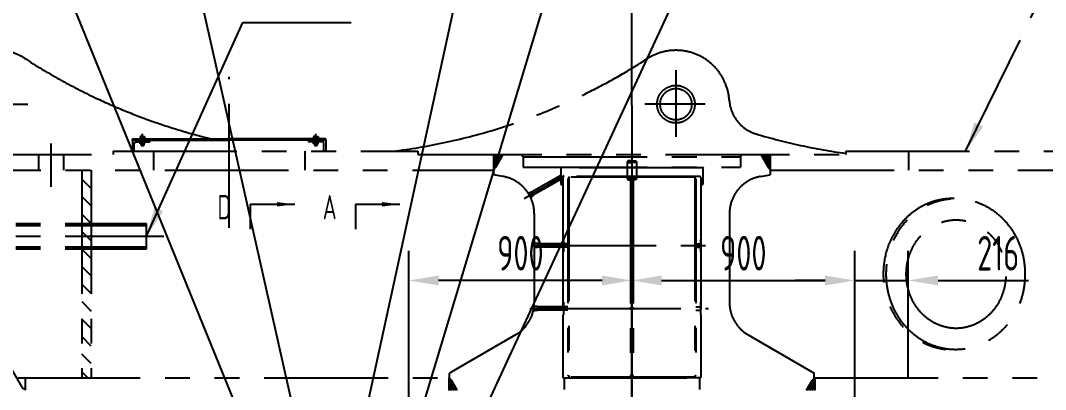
# Model space of a CAD drawing. Header units: millimetres. Extents: x 0 to 16800, y -462 to 11880.
# Drawn here: x 8334 to 12472, y 8151 to 9641 of the extents above; entities that cross this region are included whole.
import ezdxf
from ezdxf.enums import TextEntityAlignment as Align

# ---------------------------------------------------------------- set-up
doc = ezdxf.new("R2010")
doc.units = ezdxf.units.MM
doc.header["$LTSCALE"] = 400
doc.linetypes.add('G', pattern=[2, 1.25, -0.25, 0.25, -0.25])
doc.linetypes.add('K', pattern=[2.5, 1.25, -0.25, 0.25, -0.25, 0.25, -0.25])
for name, color, linetype in [('01', 7, 'Continuous'), ('02', 1, 'Continuous'), ('05', 4, 'G'), ('07', 6, 'K'), ('08', 1, 'Continuous'), ('11', 3, 'Continuous')]:
    doc.layers.add(name, color=color, linetype=linetype)
doc.styles.get("Standard").update_dxf_attribs({"font": 'isocp', "width": 0.707, "bigfont": 'intecad.shx'})
doc.dimstyles.new('INTE', dxfattribs={"dimscale": 40, "dimtxt": 3.5, "dimasz": 3, "dimexe": 3, "dimexo": 0, "dimgap": 1, "dimtad": 1, "dimdec": 1, "dimdsep": 46, "dimtxsty": 'Standard', "dimcen": 0, "dimclrd": 1, "dimclre": 1, "dimclrt": 3, "dimaunit": 1, "dimadec": 0, "dimazin": 0, "dimtfac": 1, "dimtdec": 1, "dimtmove": 0, "dimatfit": 0, "dimfxl": 1, "dimarcsym": 0})

# ---------------------------------------------------------------- blocks, each defined once
blk = doc.blocks.new('rererwer')
at = {"layer": '07', "color": 6, "linetype": 'K'}
blk.add_line((37758.4, 27871.4), (37758.4, 25951.8), dxfattribs=at)
blk = doc.blocks.new('tfdfsdfsd')
at = {"layer": '07', "linetype": 'K'}
h = blk.add_hatch(dxfattribs=at)
h.set_pattern_fill('_USER', color=6, scale=5, angle=45, style=0, double=1, pattern_type=0)
h.set_pattern_definition([(45, (30222.2264, 20012.1664), (-3.5355339, 3.5355339), []), (135, (30222.2264, 20012.1664), (-3.5355339, -3.5355339), [])])
h.paths.add_polyline_path([(37199.6, 34284.5), (37199.6, 34228, 0.267949), (37208.3, 34233), (37238, 34284.5)])
h.paths.add_polyline_path([(38308.5, 34233, 0.267949), (38317.1, 34228), (38317.1, 34284.5), (38278.7, 34284.5)])
h = blk.add_hatch(dxfattribs=at)
h.set_pattern_fill('_USER', color=6, scale=50, angle=315, style=0, pattern_type=0)
h.set_pattern_definition([(315, (30497.177, 30854.18), (35.35534, 35.35534), [])])
h.paths.add_polyline_path([(35575.4, 34222), (35537.4, 34222), (35537.4, 33383), (35575.4, 33383)])
h = blk.add_hatch(dxfattribs=at)
h.set_pattern_fill('_USER', color=6, scale=5, angle=315, style=0, double=1, pattern_type=0)
h.set_pattern_definition([(315, (30497.1774, 26697.619), (3.535534, 3.535534), []), (45, (30497.1774, 26697.619), (-3.535534, 3.535534), [])])
h.paths.add_polyline_path([(37030.5, 33372.5, 0.267949), (37021.9, 33377.5), (37021.9, 33383), (37020.1, 33383), (37020.1, 33333), (37053.3, 33333)])
h.paths.add_polyline_path([(38463.4, 33333), (38496.6, 33333), (38496.6, 33383), (38494.9, 33383), (38494.9, 33377.5, 0.267949), (38486.2, 33372.5)])
at = {"layer": '07', "color": 6, "linetype": 'K'}
for p, q in [((36132.4, 33989.1), (36132.4, 34599)), ((37936.4, 34624.9), (37936.4, 34356.1)), ((35075, 34488), (35319.5, 34488)), ((37758.4, 34482.9), (37758.4, 32160.8)), ((38054.8, 34488), (37810.2, 34488)), ((35782.4, 34357), (35773.5, 34357)), ((35773.5, 34357), (35773.5, 34350.6)), ((35773.5, 34350.6), (35782.4, 34350.6)), ((35782.4, 34350.6), (35774.7, 34350.6)), ((35774.7, 34350.6), (35774.7, 34348)), ((35777.4, 34350.6), (35777.4, 34357)), ((35782.4, 34348), (35780.9, 34350.6)), ((35782.4, 34317.2), (35782.4, 34369)), ((35782.4, 34360.1), (35782.4, 34317.1)), ((35782.4, 34357), (35791.3, 34357)), ((35782.4, 34352.7), (35782.4, 34345.9)), ((35782.4, 34350.6), (35790.1, 34350.6)), ((35782.4, 34350.6), (35783.9, 34348)), ((35791.3, 34350.6), (35782.4, 34350.6)), ((35787.4, 34350.6), (35787.4, 34357)), ((35790.1, 34350.6), (35790.1, 34348)), ((35791.3, 34357), (35791.3, 34350.6)), ((36473.5, 34357), (36473.5, 34350.6)), ((36482.4, 34357), (36473.5, 34357)), ((36473.5, 34350.6), (36482.4, 34350.6)), ((36482.4, 34350.6), (36474.7, 34350.6)), ((36474.7, 34350.6), (36474.7, 34348)), ((36477.4, 34350.6), (36477.4, 34357)), ((36482.4, 34350.6), (36480.9, 34348)), ((36482.4, 34317.2), (36482.4, 34369)), ((36482.4, 34360.1), (36482.4, 34317.1)), ((36482.4, 34357), (36491.3, 34357)), ((36482.4, 34352.7), (36482.4, 34345.9)), ((36482.4, 34350.6), (36490.1, 34350.6)), ((36482.4, 34348), (36483.9, 34350.6)), ((36491.3, 34350.6), (36482.4, 34350.6)), ((36487.4, 34350.6), (36487.4, 34357)), ((36490.1, 34350.6), (36490.1, 34348)), ((36491.3, 34357), (36491.3, 34350.6)), ((35413.2, 34329.4), (35413.2, 34154.6)), ((35742.4, 34343), (35742.4, 34348)), ((35742.4, 34348), (36132.4, 34348)), ((35742.4, 34343), (35742.4, 34298)), ((35777.4, 34343), (35742.4, 34343)), ((35749.4, 34300.3), (35749.4, 34328.5)), ((35756.9, 34336), (35810.1, 34336)), ((35773.5, 34327.6), (35773.5, 34336)), ((35773.5, 34336), (35782.4, 34336)), ((35782.4, 34327.6), (35773.5, 34327.6)), ((35774.7, 34348), (35782.4, 34348)), ((35776.4, 34348), (35776.4, 34336)), ((35777.4, 34348), (35777.4, 34336)), ((35777.4, 34346.1), (35782.4, 34346.1)), ((35777.4, 34327.6), (35777.4, 34336)), ((35777.4, 34327.6), (35777.4, 34320.6)), ((35777.4, 34320.6), (35782.4, 34320.6)), ((35778.4, 34336), (35778.4, 34346.1)), ((35778.4, 34320.6), (35778.4, 34327.6)), ((35790.1, 34348), (35782.4, 34348)), ((35787.4, 34346.1), (35782.4, 34346.1)), ((35782.4, 34326.6), (35782.4, 34337.1)), ((35791.3, 34336), (35782.4, 34336)), ((35782.4, 34327.6), (35791.3, 34327.6)), ((35787.4, 34320.6), (35782.4, 34320.6)), ((35786.4, 34336), (35786.4, 34346.1)), ((35786.4, 34320.6), (35786.4, 34327.6)), ((35787.4, 34348), (35787.4, 34336)), ((35812.4, 34343), (35787.4, 34343)), ((35787.4, 34327.6), (35787.4, 34336)), ((35787.4, 34327.6), (35787.4, 34320.6)), ((35788.4, 34348), (35788.4, 34336)), ((35791.3, 34327.6), (35791.3, 34336)), ((35810.1, 34336), (35812.4, 34338.3)), ((35812.4, 34343), (35812.4, 34338.3)), ((35812.4, 34343), (36132.4, 34343)), ((36522.4, 34348), (36132.4, 34348)), ((36452.4, 34343), (36132.4, 34343)), ((36452.4, 34343), (36477.4, 34343)), ((36452.4, 34343), (36452.4, 34338.3)), ((36507.9, 34336), (36454.7, 34336)), ((36473.5, 34327.6), (36473.5, 34336)), ((36473.5, 34336), (36482.4, 34336)), ((36482.4, 34327.6), (36473.5, 34327.6)), ((36474.7, 34348), (36482.4, 34348)), ((36476.4, 34348), (36476.4, 34336)), ((36477.4, 34348), (36477.4, 34336)), ((36477.4, 34346.1), (36482.4, 34346.1)), ((36477.4, 34327.6), (36477.4, 34336)), ((36477.4, 34327.6), (36477.4, 34320.6)), ((36477.4, 34320.6), (36482.4, 34320.6)), ((36478.4, 34336), (36478.4, 34346.1)), ((36478.4, 34320.6), (36478.4, 34327.6)), ((36490.1, 34348), (36482.4, 34348)), ((36487.4, 34346.1), (36482.4, 34346.1)), ((36482.4, 34326.6), (36482.4, 34337.1)), ((36491.3, 34336), (36482.4, 34336)), ((36482.4, 34327.6), (36491.3, 34327.6)), ((36487.4, 34320.6), (36482.4, 34320.6)), ((36486.4, 34336), (36486.4, 34346.1)), ((36486.4, 34320.6), (36486.4, 34327.6)), ((36487.4, 34348), (36487.4, 34336)), ((36487.4, 34343), (36522.4, 34343)), ((36487.4, 34327.6), (36487.4, 34336)), ((36487.4, 34327.6), (36487.4, 34320.6)), ((36488.4, 34348), (36488.4, 34336)), ((36491.3, 34327.6), (36491.3, 34336)), ((36515.4, 34300.3), (36515.4, 34328.5)), ((36522.4, 34343), (36522.4, 34348)), ((36522.4, 34343), (36522.4, 34298)), ((34076.6, 34285), (35664.1, 34285)), ((35362.4, 34285), (35362.4, 34222)), ((35464, 34285), (35464, 34222)), ((35664.1, 34298), (36894.9, 34298)), ((35664.1, 34298), (35664.1, 34285)), ((35742.4, 34298), (35747.1, 34298)), ((35747.1, 34298), (35749.4, 34300.3)), ((35827.4, 34298), (35827.4, 34222)), ((36437.4, 34298), (36437.4, 34222)), ((36522.4, 34298), (36517.7, 34298)), ((36894.9, 34298), (36894.9, 34285)), ((36894.9, 34285), (38621.9, 34285)), ((37199.6, 34284.5), (37199.6, 34203)), ((37238, 34284.5), (37208.3, 34233)), ((37320.2, 34275.5), (37314.7, 34285)), ((37320.2, 34275.5), (38196.5, 34275.5)), ((37320.2, 34275.5), (37320.2, 34234.2)), ((38196.5, 34275.5), (38202, 34285)), ((38196.5, 34275.5), (38196.5, 34234.2)), ((38278.7, 34284.5), (38308.5, 34233)), ((38317.1, 34284.5), (38317.1, 34203)), ((38621.9, 34298), (39852.6, 34298)), ((38621.9, 34298), (38621.9, 34285)), ((38875.4, 34298), (38875.4, 34222)), ((37320.2, 34234.2), (38196.5, 34234.2)), ((37471.1, 34231.2), (37468.1, 34234.2)), ((38045.6, 34231.2), (37471.1, 34231.2)), ((37471.1, 34231.2), (37471.1, 34164.2)), ((37741.7, 34259.2), (37739.4, 34252.9)), ((37739.4, 34252.9), (37739.4, 34234.2)), ((37739.4, 34252.9), (37758.4, 34252.9)), ((37739.4, 34234.2), (37739.4, 34189.5)), ((37758.4, 34259.2), (37741.7, 34259.2)), ((37758.4, 34259.2), (37775.1, 34259.2)), ((37777.4, 34252.9), (37758.4, 34252.9)), ((37758.4, 34243.1), (37758.4, 33357)), ((37775.1, 34259.2), (37777.4, 34252.9)), ((37777.4, 34252.9), (37777.4, 34234.2)), ((37777.4, 34234.2), (37777.4, 34189.5)), ((38045.6, 34231.2), (38048.6, 34234.2)), ((38045.6, 34231.2), (38045.6, 34164.2)), ((33872.4, 34222), (37199.6, 34222)), ((35537.4, 34222), (35537.4, 33383)), ((35575.4, 34222), (35575.4, 33383)), ((37238.8, 34196.1), (37199.6, 34203)), ((37323.6, 34107.4), (37484.7, 34200.4)), ((37471.1, 34200.7), (37353.1, 34132.6)), ((37471.1, 34184.5), (37360.1, 34120.4)), ((37482.4, 34196.3), (37479.4, 34193.3)), ((37479.4, 34193.3), (37479.4, 33942.3)), ((38034.4, 34196.3), (37482.4, 34196.3)), ((37500.4, 34185.3), (37500.4, 33394.3)), ((37501.4, 34196.3), (37504.4, 34193.3)), ((37504.4, 34193.3), (37504.4, 33386.3)), ((38012.4, 34193.3), (37504.4, 34193.3)), ((37739.4, 34189.5), (37741.7, 34183.2)), ((37739.4, 34189.5), (37758.4, 34189.5)), ((37741.7, 34183.2), (37758.4, 34183.2)), ((37752.9, 34183.8), (37752.9, 33395.8)), ((37777.4, 34189.5), (37758.4, 34189.5)), ((37775.1, 34183.2), (37758.4, 34183.2)), ((37763.9, 34183.8), (37763.9, 33395.8)), ((37777.4, 34189.5), (37775.1, 34183.2)), ((38015.4, 34196.3), (38012.4, 34193.3)), ((38012.4, 34193.3), (38012.4, 33386.3)), ((38016.4, 34185.3), (38016.4, 33394.3)), ((38037.4, 34193.3), (38034.4, 34196.3)), ((38037.4, 34193.3), (38037.4, 33942.3)), ((38278, 34196.1), (38317.1, 34203)), ((38317.1, 34222), (41505.4, 34222)), ((37471.1, 34164.2), (37479.4, 34164.2)), ((37479.4, 34161.2), (37476.4, 34164.2)), ((37479.4, 34161.2), (37479.4, 33384.5)), ((38037.4, 34164.2), (38045.6, 34164.2)), ((38037.4, 34161.2), (38040.4, 34164.2)), ((38037.4, 34161.2), (38037.4, 33384.5)), ((37340.4, 34128.4), (37352.5, 34133.7)), ((37341, 34127.3), (37353.1, 34132.6)), ((37349.5, 34112.6), (37360.1, 34120.4)), ((37350.1, 34111.5), (37360.8, 34119.4)), ((37356.6, 34126.5), (37352.5, 34133.7)), ((37356.6, 34126.5), (37360.8, 34119.4)), ((37364.4, 34046.4), (37364.4, 33688)), ((38152.4, 34046.4), (38152.4, 33688)), ((31470.8, 34005.9), (35799.4, 34005.9)), ((31470.8, 33997.9), (35799.4, 33997.9)), ((35799.4, 33903.9), (35799.4, 34005.9)), ((31470.8, 33954.9), (35868.7, 33954.9)), ((37481.9, 33942.3), (37479.4, 33942.3)), ((37481.9, 33942.3), (37481.9, 33892.3)), ((38034.9, 33942.3), (38034.9, 33892.3)), ((38034.9, 33942.3), (38037.4, 33942.3)), ((31470.8, 33911.9), (35799.4, 33911.9)), ((31470.8, 33903.9), (35799.4, 33903.9)), ((37355.9, 33917.3), (38067.7, 33917.3)), ((37377.4, 33924.3), (37364.4, 33925.8)), ((37377.4, 33910.3), (37364.4, 33908.8)), ((37377.4, 33925.6), (37364.5, 33927)), ((37377.4, 33909), (37364.5, 33907.6)), ((37377.4, 33925.6), (37377.4, 33909)), ((37479.4, 33924.3), (37377.4, 33924.3)), ((37479.4, 33910.3), (37377.4, 33910.3)), ((37500.4, 33923.8), (37481.9, 33923.8)), ((37500.4, 33910.8), (37481.9, 33910.8)), ((38016.4, 33923.8), (38034.9, 33923.8)), ((38016.4, 33910.8), (38034.9, 33910.8)), ((37481.9, 33892.3), (37479.4, 33892.3)), ((37479.4, 33892.3), (37479.4, 33688.3)), ((38034.9, 33892.3), (38037.4, 33892.3)), ((38037.4, 33892.3), (38037.4, 33688.3)), ((37481.9, 33688.3), (37479.4, 33688.3)), ((37481.9, 33688.3), (37481.9, 33638.3)), ((38034.9, 33688.3), (38034.9, 33638.3)), ((38034.9, 33688.3), (38037.4, 33688.3)), ((37347, 33663.3), (37493.4, 33663.3)), ((37377.4, 33655), (37360.3, 33653.1)), ((37377.4, 33656.3), (37360.6, 33654.4)), ((37377.4, 33670.3), (37363.5, 33671.9)), ((37377.4, 33671.6), (37363.6, 33673.1)), ((37377.4, 33671.6), (37377.4, 33655)), ((37479.4, 33670.3), (37377.4, 33670.3)), ((37479.4, 33656.3), (37377.4, 33656.3)), ((37456.3, 33663.3), (38067.7, 33663.3)), ((37500.4, 33669.8), (37481.9, 33669.8)), ((37500.4, 33656.8), (37481.9, 33656.8)), ((38016.4, 33669.8), (38034.9, 33669.8)), ((38016.4, 33656.8), (38034.9, 33656.8)), ((37479.4, 33638.3), (37479.4, 33386.3)), ((37481.9, 33638.3), (37479.4, 33638.3)), ((38034.9, 33638.3), (38037.4, 33638.3)), ((38037.4, 33638.3), (38037.4, 33386.3)), ((37288.4, 33556.4), (37021.9, 33402.5)), ((38228.4, 33556.4), (38494.9, 33402.5)), ((35238.8, 33443.7), (35295.3, 33346)), ((37021.9, 33377.5), (37021.9, 33402.5)), ((38494.9, 33377.5), (38494.9, 33402.5)), ((35273.9, 33383), (37021.9, 33383)), ((35308.4, 33383), (35308.4, 33333)), ((37020.1, 33383), (37020.1, 33333)), ((37053.3, 33333), (37030.5, 33372.5)), ((37482.4, 33383.3), (37479.4, 33386.3)), ((37480.6, 33383.3), (38036.2, 33383.3)), ((38034.4, 33383.3), (37482.4, 33383.3)), ((37485.4, 33383.3), (37485.4, 33336.5)), ((37501.4, 33383.3), (37504.4, 33386.3)), ((38012.4, 33386.3), (37504.4, 33386.3)), ((38015.4, 33383.3), (38012.4, 33386.3)), ((38031.4, 33383.3), (38031.4, 33336)), ((38034.4, 33383.3), (38037.4, 33386.3)), ((38463.4, 33333), (38486.2, 33372.5)), ((38494.9, 33383), (40242.9, 33383)), ((38496.6, 33383), (38496.6, 33333)), ((35306.5, 33339.5), (35308.4, 33339.5))]:
    blk.add_line(p, q, dxfattribs=at)
for centre, radius in [((37936.4, 34488), 76), ((37936.4, 34488), 63.5), ((37758.4, 33917.3), 5.5), ((37758.4, 33663.3), 5.5)]:
    blk.add_circle(centre, radius, dxfattribs=at)
for centre, radius, start, end in [((35193.4, 34489.5), 216, 56.204, 135.1976), ((37936.4, 34489.5), 216, 3.7214, 123.796), ((36635.4, 36717.5), 2438, 236.9651, 244.7266), ((36494.2, 36717.5), 2438, 296.7486, 302.914), ((36494.2, 36717.5), 2438, 277.0629, 296.7486), ((36635.4, 36717.5), 2438, 244.7266, 256.3859), ((38303.6, 34513.4), 152, 183.7214, 253.4342), ((38955.4, 36704.5), 2438, 253.4342, 262.1377), ((35756.9, 34328.5), 7.5, 90, 180), ((35810.1, 34338.3), 2.31, 269.954, 0), ((36454.7, 34338.3), 2.31, 180, 270.046), ((36507.9, 34328.5), 7.5, 0, 90), ((35747.1, 34300.3), 2.31, 270, 359.995), ((36517.7, 34300.3), 2.31, 180.005, 270), ((37199.6, 34238), 10, 270, 330), ((38317.1, 34238), 10, 210, 270), ((37212.4, 34046.4), 152, 0, 80), ((37504.4, 34185.3), 4, 90, 180), ((37758.4, 34183.8), 5.5, 0, 180), ((38012.4, 34185.3), 4, 0, 90), ((38304.4, 34046.4), 152, 100, 180), ((37212.4, 33688), 152, 300, 0), ((38304.4, 33688), 152, 180, 240), ((37021.9, 33367.5), 10, 30, 90), ((37480.6, 33384.5), 1.2, 180, 270), ((37504.4, 33394.3), 4, 180, 270), ((37758.4, 33395.8), 5.5, 180, 0), ((38012.4, 33394.3), 4, 270, 0), ((38036.2, 33384.5), 1.2, 270, 0), ((38494.9, 33367.5), 10, 90, 150), ((35306.5, 33352.5), 13, 210, 270)]:
    blk.add_arc(centre, radius, start, end, dxfattribs=at)
blk.add_ellipse((39053.4, 33802), major_axis=(0, -305), ratio=0.918039, start_param=3.119642, end_param=6.305136, dxfattribs=at)
for centre, major_axis in [((39065.7, 33802), (0, -305)), ((39067.5, 33802), (0, -219))]:
    blk.add_ellipse(centre, major_axis=major_axis, ratio=0.918039, dxfattribs=at)
blk = doc.blocks.new('*D48')
at = {"layer": '08', "color": 1, "lineweight": -2}
for p, q in [((4314.2, 9189.4), (4314.2, 10362.2)), ((10801.8, 9297.6), (10801.8, 10362.2)), ((10681.8, 10242.2), (4434.2, 10242.2))]:
    blk.add_line(p, q, dxfattribs=at)
at = {"layer": '08', "color": 1}
for points in [[(4434.2, 10262.2), (4434.2, 10222.2), (4314.2, 10242.2)], [(10681.8, 10262.2), (10681.8, 10222.2), (10801.8, 10242.2)]]:
    blk.add_solid(points, dxfattribs=at)
at = {"layer": 'Defpoints', "color": 0}
for p in [(4314.2, 10242.2), (10801.8, 9297.6), (4314.2, 9189.4)]:
    blk.add_point(p, dxfattribs=at)
at = {"layer": '08', "color": 3, "insert": (7558, 10352.2), "char_height": 140, "attachment_point": 5}
blk.add_mtext('6487.6', dxfattribs=at)
blk = doc.blocks.new('*D106')
at = {"layer": '08', "color": 1, "lineweight": -2}
for p, q in [((9901.8, 8109.8), (9901.8, 8711.1)), ((10801.8, 7872.9), (10801.8, 8711.1)), ((10681.8, 8591.1), (10021.8, 8591.1))]:
    blk.add_line(p, q, dxfattribs=at)
at = {"layer": '08', "color": 1}
for points in [[(10021.8, 8611.1), (10021.8, 8571.1), (9901.8, 8591.1)], [(10681.8, 8611.1), (10681.8, 8571.1), (10801.8, 8591.1)]]:
    blk.add_solid(points, dxfattribs=at)
at = {"layer": 'Defpoints', "color": 0}
for p in [(9901.8, 8591.1), (9901.8, 8109.8), (10801.8, 7872.9)]:
    blk.add_point(p, dxfattribs=at)
at = {"layer": '08', "color": 3, "insert": (10351.8, 8701.1), "char_height": 140, "attachment_point": 5}
blk.add_mtext('900', dxfattribs=at)
blk = doc.blocks.new('*D108')
at = {"layer": '08', "color": 1, "lineweight": -2}
for p, q in [((11701.8, 8320.2), (11701.8, 8711.1)), ((11918, 8194.6), (11918, 8711.1)), ((11581.8, 8591.1), (11461.8, 8591.1)), ((11701.8, 8591.1), (11918, 8591.1)), ((12038, 8591.1), (12403.8, 8591.1))]:
    blk.add_line(p, q, dxfattribs=at)
at = {"layer": '08', "color": 1}
for points in [[(11581.8, 8611.1), (11581.8, 8571.1), (11701.8, 8591.1)], [(12038, 8611.1), (12038, 8571.1), (11918, 8591.1)]]:
    blk.add_solid(points, dxfattribs=at)
at = {"layer": 'Defpoints', "color": 0}
for p in [(11918, 8591.1), (11701.8, 8320.2), (11918, 8194.6)]:
    blk.add_point(p, dxfattribs=at)
at = {"layer": '08', "color": 3, "insert": (12280.9, 8701.1), "char_height": 140, "attachment_point": 5}
blk.add_mtext('216', dxfattribs=at)
blk = doc.blocks.new('*D107')
at = {"layer": '08', "color": 1, "lineweight": -2}
for p, q in [((10801.8, 7872.9), (10801.8, 8711.1)), ((11701.8, 8109.8), (11701.8, 8711.1)), ((10921.8, 8591.1), (11581.8, 8591.1))]:
    blk.add_line(p, q, dxfattribs=at)
at = {"layer": '08', "color": 1}
for points in [[(10921.8, 8611.1), (10921.8, 8571.1), (10801.8, 8591.1)], [(11581.8, 8611.1), (11581.8, 8571.1), (11701.8, 8591.1)]]:
    blk.add_solid(points, dxfattribs=at)
at = {"layer": 'Defpoints', "color": 0}
for p in [(11701.8, 8591.1), (11701.8, 8109.8), (10801.8, 7872.9)]:
    blk.add_point(p, dxfattribs=at)
at = {"layer": '08', "color": 3, "insert": (11251.8, 8701.1), "char_height": 140, "attachment_point": 5}
blk.add_mtext('900', dxfattribs=at)

msp = doc.modelspace()

# ---------------------------------------------------------------- linework, layer by layer
at = {"layer": '01'}
for p, q in [((9260.77, 8898.62), (9260.77, 8798.62)), ((9685.57, 8898.62), (9685.57, 8798.62))]:
    msp.add_line(p, q, dxfattribs=at)
at = {"layer": '02'}
for p, q in [((9237.46, 8003.22), (8137.91, 10708.84)), ((9466.76, 7931.55), (8842.27, 10708.84)), ((9698.35, 7919.68), (10304.01, 10708.84)), ((9913.18, 7934.56), (10749.75, 10708.84)), ((10138.08, 7918.65), (11428.91, 10708.84)), ((9260.77, 8898.62), (9440.77, 8898.62)), ((9685.57, 8898.62), (9865.57, 8898.62))]:
    msp.add_line(p, q, dxfattribs=at)
for points in [[(9440.77, 8898.62, 0, 18, 0), (9368.77, 8898.62, 0, 0, 0)], [(9865.57, 8898.62, 0, 18, 0), (9793.57, 8898.62, 0, 0, 0)]]:
    msp.add_lwpolyline(points, format="xyseb", dxfattribs=at)

# ---------------------------------------------------------------- block references
msp.add_blockref('tfdfsdfsd', (-26956.58, -25185.29), dxfattribs=at)
at = {"layer": '05'}
msp.add_blockref('rererwer', (-26956.58, -19584.38), dxfattribs=at)

# ---------------------------------------------------------------- texts
at = {"layer": '11', "width": 0.707}
for s, p in [('D', (9129.03, 8808.73)), ('A', (9553.83, 8808.73))]:
    msp.add_text(s, height=98, dxfattribs=at).set_placement(p, align=Align.BOTTOM_LEFT)

# ---------------------------------------------------------------- dimensions: what is measured, and where the dimension line sits
at = {"layer": '08'}
for base, p1, p2, picture, middle in [((4314.19, 10242.24), (10801.79, 9297.57), (4314.19, 9189.38), '*D48', (7557.99, 10352.24)), ((9901.77, 8591.1), (10801.79, 7872.92), (9901.77, 8109.82), '*D106', (10351.78, 8701.1))]:
    dim = msp.add_linear_dim(base=base, p1=p1, p2=p2, dimstyle='INTE', dxfattribs=at)
    dim.commit()
    dim.dimension.update_dxf_attribs({"geometry": picture, "text_midpoint": middle})
dim = msp.add_linear_dim(base=(11701.81, 8591.1), p1=(10801.79, 7872.92), p2=(11701.81, 8109.82), angle=180, dimstyle='INTE', dxfattribs=at)
dim.commit()
dim.dimension.update_dxf_attribs({"geometry": '*D107', "text_midpoint": (11251.8, 8701.1)})
dim = msp.add_linear_dim(base=(11918.01, 8591.1), p1=(11701.81, 8320.23), p2=(11918.01, 8194.65), angle=180, text='216', dimstyle='INTE', dxfattribs=at)
dim.commit()
dim.dimension.update_dxf_attribs({"geometry": '*D108', "text_midpoint": (12280.9, 8701.11)})

# ---------------------------------------------------------------- leaders
at = {"layer": '01', "annotation_type": 0, "has_hookline": 1, "hookline_direction": 0, "text_width": 277.14}
msp.add_leader([(8842.79, 8769.57), (9230.81, 9632.53), (9350.81, 9632.53)], dimstyle='INTE', dxfattribs=at)
at = {"layer": '05', "annotation_type": 0, "has_hookline": 1, "hookline_direction": 0, "text_width": 221.06}
msp.add_leader([(12149.45, 9112.72), (12646.41, 10127.88), (12766.41, 10127.88)], dimstyle='INTE', dxfattribs=at)

doc.saveas('drawing.dxf')
